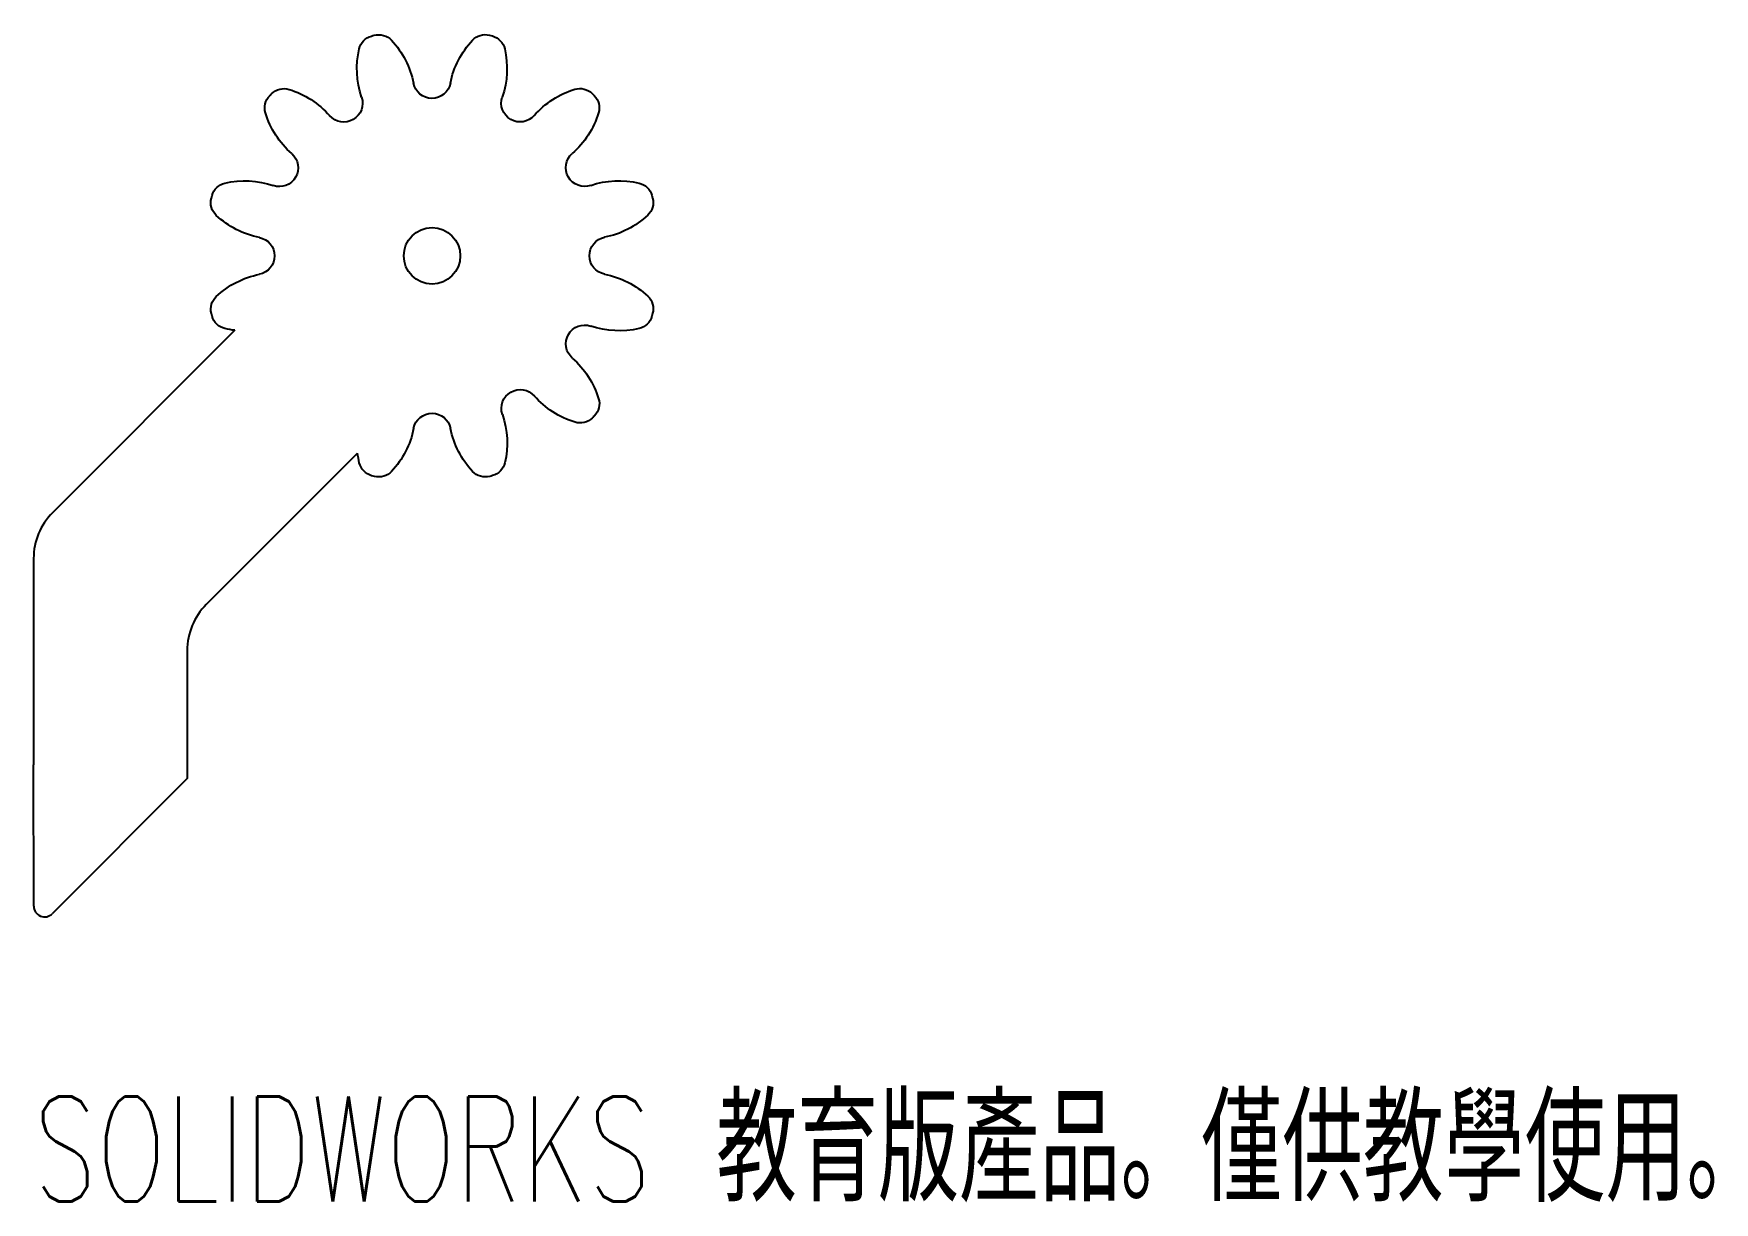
# Model space of a CAD drawing. Header units: millimetres. Extents: x 37.2 to 114.6, y 5.9 to 59.7.
import ezdxf

# ---------------------------------------------------------------- set-up
doc = ezdxf.new("R2010")
doc.units = ezdxf.units.MM
doc.styles.add('SLDTEXTSTYLE0', font='TXT', dxfattribs={"width": 0.7, "bigfont": 'bigfont'})

msp = doc.modelspace()

# ---------------------------------------------------------------- linework, layer by layer
at = {"color": 7, "linetype": 'Continuous', "lineweight": 25}
for p, q in [((46.45, 46.051), (38.067, 37.663)), ((45.14, 33.423), (52.109, 40.397)), ((37.19, 35.541), (37.19, 26.041)), ((44.262, 31.301), (44.264, 25.402)), ((37.195, 19.535), (37.19, 26.041)), ((44.264, 25.402), (38.048, 19.181))]:
    msp.add_line(p, q, dxfattribs=at)
msp.add_circle((55.534, 49.483), 1.3, dxfattribs=at)
for centre, radius, start, end in [((40.189, 35.542), 3, 135.02124, 180.02178), ((47.262, 31.302), 3, 135.01772, 180.0253), ((37.695, 19.536), 0.5, 180.0279, 314.83603)]:
    msp.add_arc(centre, radius, start, end, dxfattribs=at)
for points in [[(52.181, 59.016), (52.247, 59.302), (52.465, 59.529), (52.748, 59.606)], [(52.748, 59.606), (52.791, 59.618), (52.835, 59.63), (52.878, 59.641)], [(52.878, 59.641), (53.162, 59.716), (53.464, 59.629), (53.664, 59.414)], [(57.397, 59.416), (57.597, 59.63), (57.899, 59.717), (58.183, 59.643)], [(58.183, 59.643), (58.226, 59.632), (58.27, 59.62), (58.313, 59.608)], [(58.313, 59.608), (58.596, 59.531), (58.814, 59.304), (58.881, 59.019)], [(52.293, 56.791), (52.048, 57.508), (52.009, 58.279), (52.181, 59.016)], [(53.664, 59.414), (54.182, 58.862), (54.534, 58.175), (54.681, 57.432)], [(56.381, 57.432), (56.527, 58.175), (56.879, 58.863), (57.397, 59.416)], [(58.881, 59.019), (59.053, 58.281), (59.014, 57.51), (58.77, 56.793)], [(55.531, 56.733), (55.117, 56.733), (54.761, 57.025), (54.681, 57.432)], [(56.381, 57.432), (56.301, 57.026), (55.945, 56.733), (55.531, 56.733)], [(47.863, 56.063), (47.778, 56.343), (47.853, 56.648), (48.059, 56.857)], [(48.059, 56.857), (48.091, 56.889), (48.123, 56.921), (48.155, 56.953)], [(48.155, 56.953), (48.363, 57.159), (48.668, 57.234), (48.949, 57.149)], [(48.949, 57.149), (49.674, 56.929), (50.322, 56.51), (50.821, 55.94)], [(52.293, 56.791), (52.427, 56.399), (52.265, 55.967), (51.907, 55.76)], [(59.157, 55.763), (58.798, 55.97), (58.636, 56.401), (58.77, 56.793)], [(60.242, 55.944), (60.741, 56.514), (61.389, 56.933), (62.114, 57.154)], [(62.114, 57.154), (62.394, 57.239), (62.699, 57.164), (62.908, 56.958)], [(62.908, 56.958), (62.94, 56.926), (62.972, 56.894), (63.004, 56.862)], [(63.004, 56.862), (63.21, 56.654), (63.285, 56.349), (63.2, 56.068)], [(49.073, 54.191), (48.503, 54.689), (48.084, 55.338), (47.863, 56.063)], [(51.907, 55.76), (51.548, 55.553), (51.094, 55.629), (50.821, 55.94)], [(60.242, 55.944), (59.97, 55.632), (59.515, 55.556), (59.157, 55.763)], [(63.2, 56.068), (62.98, 55.343), (62.562, 54.694), (61.991, 54.196)], [(49.073, 54.191), (49.385, 53.919), (49.461, 53.464), (49.254, 53.106)], [(61.811, 53.11), (61.604, 53.469), (61.68, 53.923), (61.991, 54.196)], [(45.409, 52.262), (45.486, 52.545), (45.712, 52.763), (45.998, 52.829)], [(45.998, 52.829), (46.736, 53.002), (47.507, 52.963), (48.224, 52.719)], [(49.254, 53.106), (49.047, 52.747), (48.616, 52.585), (48.224, 52.719)], [(62.842, 52.724), (62.45, 52.59), (62.019, 52.752), (61.811, 53.11)], [(62.842, 52.724), (63.559, 52.969), (64.33, 53.008), (65.068, 52.836)], [(65.068, 52.836), (65.353, 52.77), (65.58, 52.552), (65.658, 52.269)], [(45.601, 51.346), (45.387, 51.546), (45.3, 51.848), (45.374, 52.132)], [(45.374, 52.132), (45.385, 52.175), (45.397, 52.219), (45.409, 52.262)], [(65.693, 52.139), (65.767, 51.855), (65.68, 51.553), (65.466, 51.353)], [(65.658, 52.269), (65.67, 52.226), (65.681, 52.182), (65.693, 52.139)], [(47.585, 50.33), (46.842, 50.476), (46.154, 50.828), (45.601, 51.346)], [(65.466, 51.353), (64.913, 50.835), (64.226, 50.482), (63.483, 50.336)], [(47.585, 50.33), (47.991, 50.25), (48.284, 49.894), (48.284, 49.48)], [(62.784, 49.486), (62.784, 49.899), (63.077, 50.256), (63.483, 50.336)], [(48.284, 49.48), (48.284, 49.066), (47.991, 48.71), (47.585, 48.63)], [(63.483, 48.636), (63.077, 48.715), (62.784, 49.071), (62.784, 49.486)], [(45.602, 47.613), (46.155, 48.131), (46.842, 48.483), (47.585, 48.63)], [(63.483, 48.636), (64.226, 48.489), (64.914, 48.138), (65.467, 47.62)], [(45.375, 46.827), (45.301, 47.111), (45.388, 47.413), (45.602, 47.613)], [(65.467, 47.62), (65.681, 47.42), (65.768, 47.118), (65.694, 46.834)], [(45.41, 46.697), (45.398, 46.74), (45.387, 46.783), (45.375, 46.827)], [(46, 46.13), (45.715, 46.196), (45.488, 46.414), (45.41, 46.697)], [(65.659, 46.704), (65.582, 46.421), (65.356, 46.203), (65.07, 46.136)], [(65.694, 46.834), (65.683, 46.791), (65.671, 46.747), (65.659, 46.704)], [(46.45, 46.051), (46.299, 46.069), (46.149, 46.095), (46, 46.13)], [(61.995, 44.774), (61.683, 45.047), (61.607, 45.502), (61.814, 45.86)], [(61.814, 45.86), (62.021, 46.219), (62.452, 46.381), (62.844, 46.247)], [(65.07, 46.136), (64.332, 45.964), (63.561, 46.003), (62.844, 46.247)], [(61.995, 44.774), (62.565, 44.276), (62.984, 43.628), (63.205, 42.903)], [(59.161, 43.206), (59.52, 43.413), (59.974, 43.337), (60.247, 43.026)], [(58.775, 42.175), (58.641, 42.567), (58.803, 42.998), (59.161, 43.206)], [(62.119, 41.817), (61.394, 42.037), (60.746, 42.455), (60.247, 43.026)], [(63.205, 42.903), (63.29, 42.623), (63.215, 42.318), (63.009, 42.109)], [(54.687, 41.534), (54.767, 41.94), (55.123, 42.233), (55.536, 42.233)], [(55.536, 42.233), (55.95, 42.233), (56.307, 41.94), (56.387, 41.534)], [(58.775, 42.175), (59.02, 41.458), (59.059, 40.687), (58.887, 39.949)], [(62.913, 42.013), (62.705, 41.807), (62.4, 41.732), (62.119, 41.817)], [(63.009, 42.109), (62.977, 42.077), (62.945, 42.045), (62.913, 42.013)], [(54.687, 41.534), (54.541, 40.79), (54.189, 40.103), (53.671, 39.55)], [(57.404, 39.551), (56.886, 40.104), (56.534, 40.791), (56.387, 41.534)], [(52.187, 39.947), (52.153, 40.095), (52.127, 40.245), (52.109, 40.397)], [(52.755, 39.357), (52.472, 39.435), (52.254, 39.661), (52.187, 39.947)], [(53.671, 39.55), (53.471, 39.336), (53.169, 39.248), (52.885, 39.322)], [(58.19, 39.324), (57.906, 39.25), (57.604, 39.337), (57.404, 39.551)], [(58.887, 39.949), (58.821, 39.664), (58.603, 39.437), (58.32, 39.359)], [(52.885, 39.322), (52.842, 39.334), (52.798, 39.345), (52.755, 39.357)], [(58.32, 39.359), (58.277, 39.347), (58.233, 39.336), (58.19, 39.324)]]:
    msp.add_open_spline(points, degree=3, dxfattribs=at)

# ---------------------------------------------------------------- texts
at = {"color": 7, "linetype": 'Continuous', "insert": (37.19, 10.766), "char_height": 4.83362, "attachment_point": 1, "style": 'SLDTEXTSTYLE0'}
msp.add_mtext('SOLIDWORKS 教育版產品。僅供教學使用。', dxfattribs=at)

doc.saveas('drawing.dxf')
